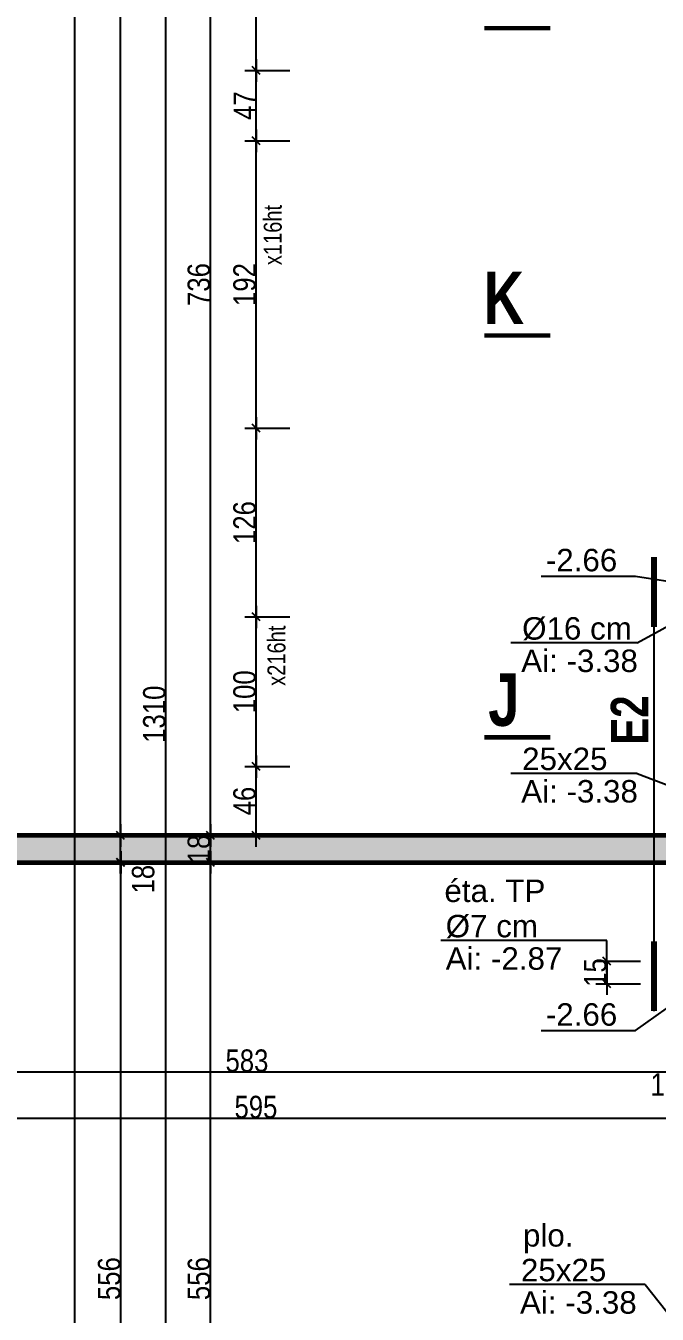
# Model space of a CAD drawing. Header units: millimetres. Extents: x -1921 to 5237, y 0 to 8595.
# Drawn here: x -130 to 292, y 4968 to 5829 of the extents above; entities that cross this region are included whole.
import ezdxf
from ezdxf.enums import TextEntityAlignment as Align

# ---------------------------------------------------------------- set-up
doc = ezdxf.new("R2010")
doc.units = ezdxf.units.MM
for name, color, linetype in [('01_cote_gen', 4, 'Continuous'), ('01_poch_murs', 253, 'Continuous'), ('01_texte', 230, 'Continuous'), ('AA_COTES', 2, 'Continuous')]:
    doc.layers.add(name, color=color, linetype=linetype)
doc.layers.add('01_murs_coup', color=5, linetype='Continuous', lineweight=60)
doc.styles.add('ARIAL', font='arial.ttf')
doc.styles.add('impact', font='impact.ttf')
doc.styles.add('MATTE_TXT', font='arial.ttf')
doc.styles.add('STYLE2', font='ARIALN.TTF')
doc.dimstyles.new('JB50', dxfattribs={"dimscale": 0.1, "dimtxt": 150, "dimasz": 15, "dimexe": 0.1, "dimexo": 0.1, "dimgap": 0.09, "dimtad": 1, "dimdec": 1, "dimdsep": 46, "dimtxsty": 'STYLE2', "dimblk1": 'BOND_G', "dimblk2": 'BOND_D', "dimsah": 1, "dimcen": 1.5, "dimdle": 0.01, "dimse1": 1, "dimse2": 1, "dimclrd": 4, "dimclre": 2, "dimclrt": 6, "dimazin": 2, "dimtfac": 2.333333, "dimtdec": 1, "dimtix": 1, "dimtmove": 2, "dimatfit": 3, "dimldrblk": 'BOND_G', "dimfxl": 1, "dimtolj": 1, "dimtzin": 0, "dimarcsym": 0})

# ---------------------------------------------------------------- blocks, each defined once
blk = doc.blocks.new('BOND_G')
at = {"layer": 'AA_COTES', "color": 0}
for p, q in [((0, -5), (0, 15)), ((5, 0), (-5, 0)), ((1.77, 1.77), (-1.77, -1.77))]:
    blk.add_line(p, q, dxfattribs=at)
blk = doc.blocks.new('BOND_D')
at = {"layer": 'AA_COTES', "color": 0}
for p, q in [((5, 0), (-5, 0)), ((-1.77, -1.77), (1.77, 1.77)), ((0, 5), (0, -15))]:
    blk.add_line(p, q, dxfattribs=at)
blk = doc.blocks.new('*D19')
at = {"layer": '01_cote_gen', "color": 4, "lineweight": -2, "transparency": 16777216}
blk.add_line((-97.74, 4629.42), (-97.74, 7314.4), dxfattribs=at)
at = {"layer": 'DEFPOINTS', "color": 0}
for p in [(-97.74, 7315.9), (170.02, 7315.9), (-75.24, 4627.92)]:
    blk.add_point(p, dxfattribs=at)
at = {"layer": '01_cote_gen', "color": 4, "lineweight": -2, "transparency": 16777216, "xscale": 1.5, "yscale": 1.5, "zscale": 1.5}
for name, p, rotation in [('BOND_D', (-97.74, 7315.9), 90), ('BOND_G', (-97.74, 4627.92), 270)]:
    blk.add_blockref(name, p, dxfattribs=dict(at, rotation=rotation))
at = {"layer": '01_cote_gen', "color": 6, "transparency": 16777216, "insert": (-105.41, 5971.91), "char_height": 15, "attachment_point": 5, "rotation": 90, "style": 'STYLE2'}
blk.add_mtext('\\A1;2688', dxfattribs=at)
blk = doc.blocks.new('*D20')
at = {"layer": '01_cote_gen', "color": 4, "lineweight": -2, "transparency": 16777216}
blk.add_line((-67.05, 5271.43), (-67.05, 5286.43), dxfattribs=at)
at = {"layer": 'DEFPOINTS', "color": 0}
for p in [(-67.05, 5287.93), (18.95, 5287.93), (18.95, 5269.93)]:
    blk.add_point(p, dxfattribs=at)
at = {"layer": '01_cote_gen', "color": 4, "lineweight": -2, "transparency": 16777216, "xscale": 1.5, "yscale": 1.5, "zscale": 1.5}
for name, p, rotation in [('BOND_D', (-67.05, 5287.93), 90), ('BOND_G', (-67.05, 5269.93), 270)]:
    blk.add_blockref(name, p, dxfattribs=dict(at, rotation=rotation))
at = {"layer": '01_cote_gen', "color": 6, "transparency": 16777216, "insert": (-51.92, 5258.75), "char_height": 15, "attachment_point": 5, "rotation": 90, "style": 'STYLE2'}
blk.add_mtext('\\A1;18', dxfattribs=at)
blk = doc.blocks.new('*D21')
at = {"layer": '01_cote_gen', "color": 4, "lineweight": -2, "transparency": 16777216}
blk.add_line((-67.07, 5289.43), (-67.07, 6972.41), dxfattribs=at)
at = {"layer": 'DEFPOINTS', "color": 0}
for p in [(-67.07, 6973.91), (39.12, 6973.91), (-44.55, 5287.93)]:
    blk.add_point(p, dxfattribs=at)
at = {"layer": '01_cote_gen', "color": 4, "lineweight": -2, "transparency": 16777216, "xscale": 1.5, "yscale": 1.5, "zscale": 1.5}
for name, p, rotation in [('BOND_D', (-67.07, 6973.91), 90), ('BOND_G', (-67.07, 5287.93), 270)]:
    blk.add_blockref(name, p, dxfattribs=dict(at, rotation=rotation))
at = {"layer": '01_cote_gen', "color": 6, "transparency": 16777216, "insert": (-74.73, 6130.92), "char_height": 15, "attachment_point": 5, "rotation": 90, "style": 'STYLE2'}
blk.add_mtext('\\A1;1686', dxfattribs=at)
blk = doc.blocks.new('*D25')
at = {"layer": '01_cote_gen', "color": 4, "lineweight": -2, "transparency": 16777216}
blk.add_line((-66.97, 4715.42), (-66.97, 5268.43), dxfattribs=at)
at = {"layer": 'DEFPOINTS', "color": 0}
for p in [(-66.97, 5269.93), (-44.42, 5269.93), (-44.32, 4713.92)]:
    blk.add_point(p, dxfattribs=at)
at = {"layer": '01_cote_gen', "color": 4, "lineweight": -2, "transparency": 16777216, "xscale": 1.5, "yscale": 1.5, "zscale": 1.5}
for name, p, rotation in [('BOND_D', (-66.97, 5269.93), 90), ('BOND_G', (-66.97, 4713.92), 270)]:
    blk.add_blockref(name, p, dxfattribs=dict(at, rotation=rotation))
at = {"layer": '01_cote_gen', "color": 6, "transparency": 16777216, "insert": (-74.63, 4991.92), "char_height": 15, "attachment_point": 5, "rotation": 90, "style": 'STYLE2'}
blk.add_mtext('\\A1;556', dxfattribs=at)
blk = doc.blocks.new('*D26')
at = {"layer": '01_cote_gen', "color": 4, "lineweight": -2, "transparency": 16777216}
blk.add_line((-36.76, 4715.42), (-36.76, 6022.42), dxfattribs=at)
at = {"layer": 'DEFPOINTS', "color": 0}
for p in [(-36.76, 6023.92), (53.9, 6023.92), (29.08, 4713.92)]:
    blk.add_point(p, dxfattribs=at)
at = {"layer": '01_cote_gen', "color": 4, "lineweight": -2, "transparency": 16777216, "xscale": 1.5, "yscale": 1.5, "zscale": 1.5}
for name, p, rotation in [('BOND_D', (-36.76, 6023.92), 90), ('BOND_G', (-36.76, 4713.92), 270)]:
    blk.add_blockref(name, p, dxfattribs=dict(at, rotation=rotation))
at = {"layer": '01_cote_gen', "color": 6, "transparency": 16777216, "insert": (-44.43, 5368.92), "char_height": 15, "attachment_point": 5, "rotation": 90, "style": 'STYLE2'}
blk.add_mtext('\\A1;1310', dxfattribs=at)
blk = doc.blocks.new('*D35')
at = {"layer": '01_cote_gen', "color": 4, "lineweight": -2, "transparency": 16777216}
blk.add_line((-6.91, 4715.42), (-6.91, 5268.43), dxfattribs=at)
at = {"layer": 'DEFPOINTS', "color": 0}
for p in [(-6.91, 5269.93), (332.63, 5269.93), (396.75, 4713.92)]:
    blk.add_point(p, dxfattribs=at)
at = {"layer": '01_cote_gen', "color": 4, "lineweight": -2, "transparency": 16777216, "xscale": 1.5, "yscale": 1.5, "zscale": 1.5}
for name, p, rotation in [('BOND_D', (-6.91, 5269.93), 90), ('BOND_G', (-6.91, 4713.92), 270)]:
    blk.add_blockref(name, p, dxfattribs=dict(at, rotation=rotation))
at = {"layer": '01_cote_gen', "color": 6, "transparency": 16777216, "insert": (-14.58, 4991.92), "char_height": 15, "attachment_point": 5, "rotation": 90, "style": 'STYLE2'}
blk.add_mtext('\\A1;556', dxfattribs=at)
blk = doc.blocks.new('*D36')
at = {"layer": '01_cote_gen', "color": 4, "lineweight": -2, "transparency": 16777216}
blk.add_line((-7.01, 5271.43), (-7.01, 5286.43), dxfattribs=at)
at = {"layer": 'DEFPOINTS', "color": 0}
for p in [(-7.01, 5287.93), (181.5, 5287.93), (181.5, 5269.93)]:
    blk.add_point(p, dxfattribs=at)
at = {"layer": '01_cote_gen', "color": 4, "lineweight": -2, "transparency": 16777216, "xscale": 1.5, "yscale": 1.5, "zscale": 1.5}
for name, p, rotation in [('BOND_D', (-7.01, 5287.93), 90), ('BOND_G', (-7.01, 5269.93), 270)]:
    blk.add_blockref(name, p, dxfattribs=dict(at, rotation=rotation))
at = {"layer": '01_cote_gen', "color": 6, "transparency": 16777216, "insert": (-14.68, 5278.93), "char_height": 15, "attachment_point": 5, "rotation": 90, "style": 'STYLE2'}
blk.add_mtext('\\A1;18', dxfattribs=at)
blk = doc.blocks.new('*D37')
at = {"layer": '01_cote_gen', "color": 4, "lineweight": -2, "transparency": 16777216}
blk.add_line((-7.01, 5289.43), (-7.01, 6022.42), dxfattribs=at)
at = {"layer": 'DEFPOINTS', "color": 0}
for p in [(-7.01, 6023.92), (71.3, 6023.92), (170.05, 5287.93)]:
    blk.add_point(p, dxfattribs=at)
at = {"layer": '01_cote_gen', "color": 4, "lineweight": -2, "transparency": 16777216, "xscale": 1.5, "yscale": 1.5, "zscale": 1.5}
for name, p, rotation in [('BOND_D', (-7.01, 6023.92), 90), ('BOND_G', (-7.01, 5287.93), 270)]:
    blk.add_blockref(name, p, dxfattribs=dict(at, rotation=rotation))
at = {"layer": '01_cote_gen', "color": 6, "transparency": 16777216, "insert": (-14.68, 5655.92), "char_height": 15, "attachment_point": 5, "rotation": 90, "style": 'STYLE2'}
blk.add_mtext('\\A1;736', dxfattribs=at)
blk = doc.blocks.new('*D38')
at = {"layer": '01_cote_gen', "color": 4, "lineweight": -2, "transparency": 16777216}
blk.add_line((23.56, 5289.43), (23.56, 5332.42), dxfattribs=at)
at = {"layer": 'DEFPOINTS', "color": 0}
for p in [(23.56, 5333.92), (33.08, 5333.92), (-9.16, 5287.93)]:
    blk.add_point(p, dxfattribs=at)
at = {"layer": '01_cote_gen', "color": 4, "lineweight": -2, "transparency": 16777216, "xscale": 1.5, "yscale": 1.5, "zscale": 1.5}
for name, p, rotation in [('BOND_D', (23.56, 5333.92), 90), ('BOND_G', (23.56, 5287.93), 270)]:
    blk.add_blockref(name, p, dxfattribs=dict(at, rotation=rotation))
at = {"layer": '01_cote_gen', "color": 6, "transparency": 16777216, "insert": (15.89, 5310.92), "char_height": 15, "attachment_point": 5, "rotation": 90, "style": 'STYLE2'}
blk.add_mtext('\\A1;46', dxfattribs=at)
blk = doc.blocks.new('*D39')
at = {"layer": '01_cote_gen', "color": 4, "lineweight": -2, "transparency": 16777216}
blk.add_line((23.56, 5335.42), (23.56, 5432.42), dxfattribs=at)
at = {"layer": 'DEFPOINTS', "color": 0}
for p in [(23.56, 5433.92), (33.08, 5433.92), (33.08, 5333.92)]:
    blk.add_point(p, dxfattribs=at)
at = {"layer": '01_cote_gen', "color": 4, "lineweight": -2, "transparency": 16777216, "xscale": 1.5, "yscale": 1.5, "zscale": 1.5}
for name, p, rotation in [('BOND_D', (23.56, 5433.92), 90), ('BOND_G', (23.56, 5333.92), 270)]:
    blk.add_blockref(name, p, dxfattribs=dict(at, rotation=rotation))
at = {"layer": '01_cote_gen', "color": 6, "transparency": 16777216, "insert": (15.89, 5383.92), "char_height": 15, "attachment_point": 5, "rotation": 90, "style": 'STYLE2'}
blk.add_mtext('\\A1;100', dxfattribs=at)
blk = doc.blocks.new('*D40')
at = {"layer": '01_cote_gen', "color": 4, "lineweight": -2, "transparency": 16777216}
blk.add_line((23.56, 5435.42), (23.56, 5558.41), dxfattribs=at)
at = {"layer": 'DEFPOINTS', "color": 0}
for p in [(23.56, 5559.91), (46.75, 5559.91), (33.08, 5433.92)]:
    blk.add_point(p, dxfattribs=at)
at = {"layer": '01_cote_gen', "color": 4, "lineweight": -2, "transparency": 16777216, "xscale": 1.5, "yscale": 1.5, "zscale": 1.5}
for name, p, rotation in [('BOND_D', (23.56, 5559.91), 90), ('BOND_G', (23.56, 5433.92), 270)]:
    blk.add_blockref(name, p, dxfattribs=dict(at, rotation=rotation))
at = {"layer": '01_cote_gen', "color": 6, "transparency": 16777216, "insert": (15.89, 5496.92), "char_height": 15, "attachment_point": 5, "rotation": 90, "style": 'STYLE2'}
blk.add_mtext('\\A1;126', dxfattribs=at)
blk = doc.blocks.new('*D41')
at = {"layer": '01_cote_gen', "color": 4, "lineweight": -2, "transparency": 16777216}
blk.add_line((23.56, 5561.41), (23.56, 5750.41), dxfattribs=at)
at = {"layer": 'DEFPOINTS', "color": 0}
for p in [(23.56, 5751.91), (46.75, 5751.91), (46.75, 5559.91)]:
    blk.add_point(p, dxfattribs=at)
at = {"layer": '01_cote_gen', "color": 4, "lineweight": -2, "transparency": 16777216, "xscale": 1.5, "yscale": 1.5, "zscale": 1.5}
for name, p, rotation in [('BOND_D', (23.56, 5751.91), 90), ('BOND_G', (23.56, 5559.91), 270)]:
    blk.add_blockref(name, p, dxfattribs=dict(at, rotation=rotation))
at = {"layer": '01_cote_gen', "color": 6, "transparency": 16777216, "insert": (15.89, 5655.91), "char_height": 15, "attachment_point": 5, "rotation": 90, "style": 'STYLE2'}
blk.add_mtext('\\A1;192', dxfattribs=at)
blk = doc.blocks.new('*D42')
at = {"layer": '01_cote_gen', "color": 4, "lineweight": -2, "transparency": 16777216}
blk.add_line((23.56, 5753.41), (23.56, 5797.42), dxfattribs=at)
at = {"layer": 'DEFPOINTS', "color": 0}
for p in [(23.56, 5798.92), (54.75, 5798.92), (54.75, 5751.91)]:
    blk.add_point(p, dxfattribs=at)
at = {"layer": '01_cote_gen', "color": 4, "lineweight": -2, "transparency": 16777216, "xscale": 1.5, "yscale": 1.5, "zscale": 1.5}
for name, p, rotation in [('BOND_D', (23.56, 5798.92), 90), ('BOND_G', (23.56, 5751.91), 270)]:
    blk.add_blockref(name, p, dxfattribs=dict(at, rotation=rotation))
at = {"layer": '01_cote_gen', "color": 6, "transparency": 16777216, "insert": (16.05, 5775.41), "char_height": 15, "attachment_point": 5, "rotation": 90, "style": 'STYLE2'}
blk.add_mtext('\\A1;47', dxfattribs=at)
blk = doc.blocks.new('*D43')
at = {"layer": '01_cote_gen', "color": 4, "lineweight": -2, "transparency": 16777216}
blk.add_line((23.56, 5800.42), (23.56, 5894.42), dxfattribs=at)
at = {"layer": 'DEFPOINTS', "color": 0}
for p in [(23.56, 5895.92), (46.75, 5895.92), (46.75, 5798.92)]:
    blk.add_point(p, dxfattribs=at)
at = {"layer": '01_cote_gen', "color": 4, "lineweight": -2, "transparency": 16777216, "xscale": 1.5, "yscale": 1.5, "zscale": 1.5}
for name, p, rotation in [('BOND_D', (23.56, 5895.92), 90), ('BOND_G', (23.56, 5798.92), 270)]:
    blk.add_blockref(name, p, dxfattribs=dict(at, rotation=rotation))
at = {"layer": '01_cote_gen', "color": 6, "transparency": 16777216, "insert": (15.89, 5847.42), "char_height": 15, "attachment_point": 5, "rotation": 90, "style": 'STYLE2'}
blk.add_mtext('\\A1;97', dxfattribs=at)
blk = doc.blocks.new('*D124')
at = {"layer": '01_cote_gen', "color": 4, "lineweight": -2, "transparency": 16777216}
blk.add_line((319.42, 5129.74), (310.42, 5129.74), dxfattribs=at)
at = {"layer": 'DEFPOINTS', "color": 0}
for p in [(308.92, 5218.22), (308.92, 5129.74), (320.92, 5131.07)]:
    blk.add_point(p, dxfattribs=at)
at = {"layer": '01_cote_gen', "color": 4, "lineweight": -2, "transparency": 16777216, "xscale": 1.5, "yscale": 1.5, "zscale": 1.5, "rotation": 180}
blk.add_blockref('BOND_D', (308.92, 5129.74), dxfattribs=at)
at = {"layer": '01_cote_gen', "color": 4, "lineweight": -2, "transparency": 16777216, "xscale": 1.5, "yscale": 1.5, "zscale": 1.5}
blk.add_blockref('BOND_G', (320.92, 5129.74), dxfattribs=at)
at = {"layer": '01_cote_gen', "color": 6, "transparency": 16777216, "insert": (296.77, 5121.6), "char_height": 15, "attachment_point": 5, "style": 'STYLE2'}
blk.add_mtext('\\A1;12', dxfattribs=at)
blk = doc.blocks.new('*D125')
at = {"layer": '01_cote_gen', "color": 4, "lineweight": -2, "transparency": 16777216}
blk.add_line((307.42, 5129.74), (-272.58, 5129.74), dxfattribs=at)
at = {"layer": 'DEFPOINTS', "color": 0}
for p in [(-274.08, 5218.22), (308.92, 5218.22), (-274.08, 5129.74)]:
    blk.add_point(p, dxfattribs=at)
at = {"layer": '01_cote_gen', "color": 4, "lineweight": -2, "transparency": 16777216, "xscale": 1.5, "yscale": 1.5, "zscale": 1.5, "rotation": 180}
blk.add_blockref('BOND_D', (-274.08, 5129.74), dxfattribs=at)
at = {"layer": '01_cote_gen', "color": 4, "lineweight": -2, "transparency": 16777216, "xscale": 1.5, "yscale": 1.5, "zscale": 1.5}
blk.add_blockref('BOND_G', (308.92, 5129.74), dxfattribs=at)
at = {"layer": '01_cote_gen', "color": 6, "transparency": 16777216, "insert": (17.42, 5137.41), "char_height": 15, "attachment_point": 5, "style": 'STYLE2'}
blk.add_mtext('\\A1;583', dxfattribs=at)
blk = doc.blocks.new('*D126')
at = {"layer": '01_cote_gen', "color": 4, "lineweight": -2, "transparency": 16777216}
blk.add_line((319.42, 5098.79), (-272.58, 5098.79), dxfattribs=at)
at = {"layer": 'DEFPOINTS', "color": 0}
for p in [(-274.08, 5122.24), (320.92, 5122.24), (-274.08, 5098.79)]:
    blk.add_point(p, dxfattribs=at)
at = {"layer": '01_cote_gen', "color": 4, "lineweight": -2, "transparency": 16777216, "xscale": 1.5, "yscale": 1.5, "zscale": 1.5, "rotation": 180}
blk.add_blockref('BOND_D', (-274.08, 5098.79), dxfattribs=at)
at = {"layer": '01_cote_gen', "color": 4, "lineweight": -2, "transparency": 16777216, "xscale": 1.5, "yscale": 1.5, "zscale": 1.5}
blk.add_blockref('BOND_G', (320.92, 5098.79), dxfattribs=at)
at = {"layer": '01_cote_gen', "color": 6, "transparency": 16777216, "insert": (23.42, 5106.45), "char_height": 15, "attachment_point": 5, "style": 'STYLE2'}
blk.add_mtext('\\A1;595', dxfattribs=at)
blk = doc.blocks.new('*D809')
at = {"layer": '01_poch_murs', "color": 4, "lineweight": -2, "transparency": 16777216}
for p, q in [((258.08, 5205.41), (258.08, 5206.91)), ((258.08, 5203.91), (258.08, 5188.91)), ((258.08, 5187.41), (258.08, 5185.91))]:
    blk.add_line(p, q, dxfattribs=at)
at = {"layer": 'DEFPOINTS', "color": 0}
for p in [(280.23, 5203.91), (258.08, 5188.91), (287.89, 5188.91)]:
    blk.add_point(p, dxfattribs=at)
at = {"layer": '01_poch_murs', "color": 4, "lineweight": -2, "transparency": 16777216, "xscale": 1.5, "yscale": 1.5, "zscale": 1.5}
for name, p, rotation in [('BOND_G', (258.08, 5203.91), 270), ('BOND_D', (258.08, 5188.91), 90)]:
    blk.add_blockref(name, p, dxfattribs=dict(at, rotation=rotation))
at = {"layer": '01_poch_murs', "color": 6, "transparency": 16777216, "insert": (250.41, 5196.41), "char_height": 15, "attachment_point": 5, "rotation": 90, "style": 'STYLE2'}
blk.add_mtext('\\A1;15', dxfattribs=at)

msp = doc.modelspace()

# ---------------------------------------------------------------- hatches: boundary and pattern name
at = {"layer": '01_poch_murs'}
h = msp.add_hatch(color=256, dxfattribs=at)
h.dxf.hatch_style = 1
h.paths.add_polyline_path([(1854.92, 5074.89), (1838.92, 5074.89), (1838.92, 4890.89), (1854.92, 4890.89)])
h.paths.add_polyline_path([(340.92, 5333.92), (320.92, 5333.92), (320.92, 4627.92), (819.9, 4627.85), (819.9, 4645.85), (340.92, 4645.92)])
h.paths.add_polyline_path([(308.92, 5287.93), (-274.08, 5287.93), (-274.08, 5269.93), (308.92, 5269.93)])

# ---------------------------------------------------------------- linework, layer by layer
at = {"layer": '01_murs_coup'}
for p, q in [((308.92, 5287.93), (-274.08, 5287.93)), ((-274.08, 5269.93), (308.92, 5269.93))]:
    msp.add_line(p, q, dxfattribs=at)
at = {"layer": '01_texte'}
for p, q in [((289.55, 5473.87), (289.55, 5170.66)), ((214.08, 5461.2), (277.28, 5461.2)), ((277.28, 5461.2), (330.5, 5452.96)), ((278.41, 5416.58), (320.92, 5439.89)), ((278.41, 5416.58), (193.84, 5416.58)), ((278.41, 5329.42), (193.84, 5329.42)), ((278.41, 5329.42), (320.92, 5312.91)), ((258.08, 5217.73), (147.12, 5217.73)), ((258.08, 5211.41), (258.08, 5217.73)), ((277.28, 5157.68), (330.5, 5195.54)), ((214.08, 5157.68), (277.28, 5157.68)), ((283.58, 4988), (193.03, 4988)), ((283.58, 4988), (320.92, 4940.9))]:
    msp.add_line(p, q, dxfattribs=at)
for points, const_width in [([(220.34, 5827.11), (176.09, 5827.11)], 3), ([(220.34, 5621.93), (176.09, 5621.93)], 3), ([(289.55, 5473.87), (289.55, 5427.22)], 4), ([(220.34, 5353.5), (176.09, 5353.5)], 3), ([(289.55, 5170.66), (289.55, 5217.31)], 4)]:
    msp.add_lwpolyline(points, dxfattribs=dict(at, const_width=const_width))

# ---------------------------------------------------------------- texts
at = {"layer": '01_texte', "style": 'MATTE_TXT', "width": 0.8}
for s, p in [('x116ht', (44.24, 5688.98)), ('x216ht', (46.74, 5407.98))]:
    msp.add_text(s, height=12, rotation=90, dxfattribs=at).set_placement(p, align=Align.BOTTOM_CENTER)
at = {"layer": '01_texte', "style": 'impact'}
for s, height, rotation, p in [('K', 35, 0, (189.18, 5619.08)), ('J', 35, 0, (189.18, 5350.65)), ('E2', 25, 90, (293.21, 5365.04))]:
    msp.add_text(s, height=height, rotation=rotation, dxfattribs=at).set_placement(p, align=Align.BOTTOM_CENTER)
at = {"layer": '01_texte', "style": 'ARIAL'}
for s, p in [('-2.66', (217.25, 5464.38)), ('%%C16 cm', (201.4, 5418.74)), ('Ai: -3.38', (200.77, 5397.09)), ('25x25', (201.4, 5331.58)), ('Ai: -3.38', (200.77, 5309.93)), ('éta. TP', (149.44, 5243.46)), ('%%C7 cm', (150.28, 5219.89)), ('Ai: -2.87', (150.28, 5198.24)), ('-2.66', (217.25, 5160.87)), ('plo.', (201.97, 5013.34)), ('25x25', (200.6, 4990.16)), ('Ai: -3.38', (199.97, 4968.51))]:
    msp.add_text(s, height=15, dxfattribs=at).set_placement(p)

# ---------------------------------------------------------------- dimensions: what is measured, and where the dimension line sits
at = {"layer": '01_cote_gen'}
for base, p1, p2, picture, middle in [((-97.74, 7315.9), (-75.24, 4627.92), (170.02, 7315.9), '*D19', (-105.41, 5971.91)), ((-67.07, 6973.91), (-44.55, 5287.93), (39.12, 6973.91), '*D21', (-74.73, 6130.92)), ((-36.76, 6023.92), (29.08, 4713.92), (53.9, 6023.92), '*D26', (-44.43, 5368.92)), ((-7.01, 6023.92), (170.05, 5287.93), (71.3, 6023.92), '*D37', (-14.68, 5655.92)), ((23.56, 5895.92), (46.75, 5798.92), (46.75, 5895.92), '*D43', (15.89, 5847.42)), ((23.56, 5798.92), (54.75, 5751.91), (54.75, 5798.92), '*D42', (16.05, 5775.41)), ((23.56, 5751.91), (46.75, 5559.91), (46.75, 5751.91), '*D41', (15.89, 5655.91)), ((23.56, 5559.91), (33.08, 5433.92), (46.75, 5559.91), '*D40', (15.89, 5496.92)), ((23.56, 5433.92), (33.08, 5333.92), (33.08, 5433.92), '*D39', (15.89, 5383.92)), ((23.56, 5333.92), (-9.16, 5287.93), (33.08, 5333.92), '*D38', (15.89, 5310.92)), ((-7.01, 5287.93), (181.5, 5269.93), (181.5, 5287.93), '*D36', (-14.68, 5278.93)), ((-66.97, 5269.93), (-44.32, 4713.92), (-44.42, 5269.93), '*D25', (-74.63, 4991.92)), ((-6.91, 5269.93), (396.75, 4713.92), (332.63, 5269.93), '*D35', (-14.58, 4991.92))]:
    dim = msp.add_linear_dim(base=base, p1=p1, p2=p2, angle=90, dimstyle='JB50', dxfattribs=at)
    dim.commit()
    dim.dimension.update_dxf_attribs({"geometry": picture, "text_midpoint": middle})
dim = msp.add_linear_dim(base=(-67.05, 5287.93), p1=(18.95, 5269.93), p2=(18.95, 5287.93), angle=90, dimstyle='JB50', dxfattribs=at)
dim.commit()
dim.dimension.update_dxf_attribs({"geometry": '*D20', "text_midpoint": (-51.92, 5258.75), "dimtype": 160})
for base, p1, p2, picture, middle in [((-274.08, 5129.74), (308.92, 5218.22), (-274.08, 5218.22), '*D125', (17.42, 5137.41)), ((-274.08, 5098.79), (320.92, 5122.24), (-274.08, 5122.24), '*D126', (23.42, 5106.45))]:
    dim = msp.add_linear_dim(base=base, p1=p1, p2=p2, dimstyle='JB50', dxfattribs=at)
    dim.commit()
    dim.dimension.update_dxf_attribs({"geometry": picture, "text_midpoint": middle})
dim = msp.add_linear_dim(base=(308.92, 5129.74), p1=(320.92, 5131.07), p2=(308.92, 5218.22), dimstyle='JB50', dxfattribs=at)
dim.commit()
dim.dimension.update_dxf_attribs({"geometry": '*D124', "text_midpoint": (296.77, 5121.6), "dimtype": 160})
at = {"layer": '01_poch_murs'}
dim = msp.add_linear_dim(base=(258.08, 5188.91), p1=(280.23, 5203.91), p2=(287.89, 5188.91), angle=90, dimstyle='JB50', dxfattribs=at)
dim.commit()
dim.dimension.update_dxf_attribs({"geometry": '*D809', "text_midpoint": (250.41, 5196.41)})

doc.saveas('drawing.dxf')
